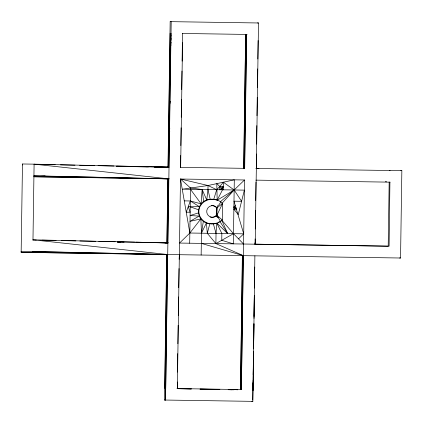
<?xml version="1.0" encoding="UTF-8"?>
<svg xmlns="http://www.w3.org/2000/svg" width="423" height="423" viewBox="0 0 423 423"><rect width="100%" height="100%" fill="white"/><g stroke="black" fill="none" stroke-linecap="round" stroke-linejoin="round"><path stroke-width="0.63" d="M165.536 400.058L167.566 254.524L166.683 254.498L164.505 400.031L165.536 400.058L171.199 21.673L170.162 21.642L167.984 167.175L169.015 167.207L34.099 164.156L22.477 163.981L22.44 165.018M45.097 175.889L33.914 176.83L168.846 178.85L34.099 164.156L32.973 240.195M234.643 207.096L234.633 207.878L233.924 207.085L234.643 207.096L233.908 207.867L234.622 208.544M253.181 379.246L253.012 390.281L253.15 380.34M253.171 379.024L253.546 352.015M253.589 348.721L253.937 323.685L253.594 348.864M254.012 318.413L254.334 295.354M254.435 288.111L254.725 267.029L254.435 286.768M254.879 255.825L252.848 401.358L164.505 400.031M254.006 316.388L254.313 295.323M22.477 163.981L21.15 252.33L166.831 254.503L164.827 388.393L165.557 388.425M45.298 251.468L32.798 252.357L32.798 251.468L21.182 251.299L21.15 252.33L166.831 254.503M136.032 242.199L167.889 242.887L166.858 242.855L167.809 178.818L166.498 178.686M33.914 176.682L167.957 178.823L167.006 242.86L165.033 242.998M166.815 167.275L168.132 167.18L170.136 33.29L170.871 33.29L170.802 38.165L171.236 38.356M167.741 242.881L168.692 178.844M170.876 33.311L168.867 167.201L134.995 166.477M176.978 388.573L241.38 389.567L244.515 179.981L180.484 179.024L177.348 388.61L177.3 382.006M177.449 372.113L177.723 353.644M177.871 343.746L178.152 325.276M178.3 315.384L178.575 296.914M178.712 287.677L179.003 268.552M179.141 259.315L179.357 254.704M182.667 33.465L180.658 167.381L180.684 155.505M180.833 145.607L181.102 127.799M181.261 117.24L181.525 99.431M181.673 89.533L181.953 71.064M182.102 61.171L182.376 42.697M189.694 243.214L190.524 188.013L180.484 179.024L189.848 233.02L179.532 243.061L389.102 246.191L389.911 182.149M216.243 223.196C191.82 228.795 193.269 192.988 217.173 200.206L234.157 189.975L244.515 179.981M201.147 255.027L201.47 233.195L200.872 218.918L189.996 221.351L199.138 216.095L190.086 215.529L198.265 212.959M190.524 188.013L202.146 189.493L206.757 200.042L207.968 189.578L208.026 185.523L234.305 179.833L233.348 243.865L221.752 240.296L221.853 233.501L216.814 223.069L216.031 233.417L215.883 243.6L243.389 255.656L242.358 255.624L240.497 389.53L242.506 255.629M211.241 205.668A5.822 5.822 0 0 1 215.529 206.889L216.386 207.772L216.269 215.265L215.386 216.127A5.822 5.822 0 0 1 210.078 216.978M222.567 187.193L222.53 189.8L217.173 200.206L216.793 183.624L222.54 189.144L221.483 189.784L221.509 188.156M216.407 216.137L216.412 215.762L216.978 215.772L217.195 216.962M220.891 201.887L222.567 203.458L222.308 219.997L220.584 221.515L217.48 223.085A14.863 14.863 0 0 1 207.064 222.921L204.013 221.261L201.538 218.94L199.804 216.111A11.347 11.347 0 0 1 199.952 206.641L201.771 203.875L204.32 201.628L207.423 200.063A14.863 14.863 0 0 1 217.84 200.222L220.891 201.887L218.876 204.959L217.517 205.938L217.02 207.793L216.978 215.772M223.228 189.811L223.344 182.207L234.157 189.975L241.575 201.306L234.004 201.189L243.711 233.834L238.53 238.847M243.807 168.306L245.663 34.411L243.659 168.301L244.69 168.338L246.694 34.427M243.405 256.883L243.241 255.656L241.38 389.567M244.542 168.333L246.546 34.422M257.48 22.942L258.511 22.974L255.201 244.187L255.132 238.905M255.281 229.002L255.555 210.517M255.704 200.613L255.978 182.128M256.401 153.993L256.333 168.513M256.55 144.1L256.824 125.631M256.973 115.733L257.247 97.264M257.396 87.371L257.676 68.896M257.824 59.003L258.099 40.534M32.798 251.468L167.714 254.53L400.549 258.009L401.85 170.686L400.819 170.654M253.53 351.481L253.155 374.646M252.737 400.047L252.975 383.143L252.986 385.247M184.275 200.877L190.302 200.967L201.105 203.854L202.146 189.493L203.653 201.612M220.584 221.515L216.904 215.286L222.567 203.458L217.02 207.793L216.269 215.265L216.904 215.286L222.308 219.997M203.347 221.245L201.47 233.195L206.398 222.905L207.302 233.285L215.883 243.6L233.496 233.681L243.563 244.018M169.819 103.936L170.273 101.34M170.76 40.825L171.119 38.969M169.819 128.47L169.422 130.39L169.797 131.643M171.146 42.3L170.712 44.156L171.029 45.324M207.302 233.285L209.819 223.793M222.54 189.144L223.281 186.554L219.786 186.501L216.698 189.71L213.752 199.318M200.872 218.918L189.848 233.02L243.711 233.834M223.344 182.207L219.786 186.501L219.733 189.758L223.281 186.554M221.901 203.442L234.157 189.975L220.224 201.866M216.698 189.71L208.026 185.523L182.25 189.192L244.362 190.128L238.26 214.604L233.887 209.2L235.352 207.889M217.85 222.546L219.4 221.763M235.468 205.811L233.935 206.297L236.557 209.237L233.887 209.2M389.165 182.128L388.203 246.165L254.831 244.161M216.158 206.91A5.822 5.822 0 0 0 208.317 207.471A5.822 5.822 0 0 0 208.19 215.339A5.822 5.822 0 0 0 216.016 216.148L217.047 216.121M190.218 206.799L199.286 206.625L190.302 200.967L186.231 212.177L190.133 212.235L188.267 206.572L190.218 206.799L198.318 209.734M170.162 21.642L258.511 22.974M182.297 33.465L247.106 34.432M258.976 168.534L255.91 168.486L401.85 170.686M116.537 166.413L119.175 166.451M135.006 166.688L147.537 166.874M167.984 167.175L154.131 166.969L168.132 167.18M180.288 167.36L244.69 168.338M167.957 178.823L169.253 178.844M255.931 180.135L390.059 182.154M233.908 207.867L236.129 207.905M117.388 242.115L120.687 242.162M149.049 242.585L135.857 242.39L150.498 242.596M154.326 242.665L166.858 242.855M168.301 242.876L154.326 242.654M116.537 166.355L122.57 166.451M135.006 166.651L148.986 166.874M117.388 242.062L124.087 242.173M177.29 388.668L190.974 388.943M200.1 389.134L219.907 389.372M34.099 164.304L35.416 164.336M41.348 164.462L55.202 164.759M60.473 164.875L74.982 165.187M79.598 165.282L94.768 165.61M98.062 165.679L113.893 166.022M116.526 166.08L133.673 166.445M33.925 175.947L168.846 178.85L33.925 175.799M32.973 239.978L36.272 240.047M42.184 240.174L56.095 240.476M61.272 240.587L75.913 240.904M79.873 240.988L95.492 241.327M98.786 241.396L115.236 241.75M117.213 241.792L134.71 242.173M32.798 251.622L167.714 254.53L32.973 239.825L167.889 242.887M177.232 388.652L191.593 388.949M200.079 389.128L211.833 389.372M228.166 389.71L232.09 389.789M251.817 401.332L252.848 401.358M389.329 170.485L390.08 170.511M399.524 257.977L400.549 258.009M228.267 389.641L233.417 389.805M216.386 207.772L217.02 207.793M237.832 389.789L230.302 389.398L234.072 389.779M385.321 181.684L386.633 181.816M180.484 179.024L208.026 185.523M201.322 243.384L243.389 255.656M216.016 216.148L218.374 217.776M216.814 223.069L227.674 233.591L221.641 219.976L233.496 233.681M190.503 189.319L201.105 203.854M170.839 35.527L171.056 35.823M219.918 221.499L227.674 233.591M213.372 223.852L216.031 233.417M207.968 189.578L210.199 199.259M254.836 242.887L255.053 244.182M180.415 166.08L180.51 167.376M243.241 255.656L243.431 258.702M252.743 382.963L253.012 390.223"/></g></svg>
